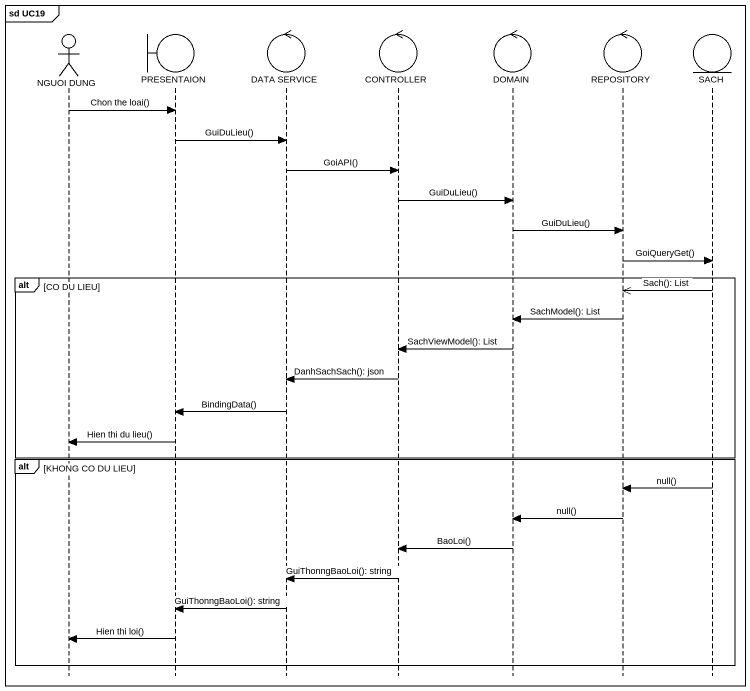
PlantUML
@startuml
mainframe sd UC19
hide footbox
actor "NGUOI DUNG" as NGUOI_DUNG
boundary PRESENTAION
control "DATA SERVICE" as DATA_SERVICE
control CONTROLLER
control DOMAIN
control REPOSITORY
entity SACH

NGUOI_DUNG -> PRESENTAION : Chon the loai()
PRESENTAION -> DATA_SERVICE : GuiDuLieu()
DATA_SERVICE -> CONTROLLER : GoiAPI()
CONTROLLER -> DOMAIN : GuiDuLieu()
DOMAIN -> REPOSITORY : GuiDuLieu()
REPOSITORY -> SACH : GoiQueryGet()
alt CO DU LIEU
  SACH ->> REPOSITORY : Sach(): List
  REPOSITORY -> DOMAIN : SachModel(): List
  DOMAIN -> CONTROLLER : SachViewModel(): List
  CONTROLLER -> DATA_SERVICE : DanhSachSach(): json
  DATA_SERVICE -> PRESENTAION : BindingData()
  PRESENTAION -> NGUOI_DUNG : Hien thi du lieu()
end
alt KHONG CO DU LIEU
  SACH -> REPOSITORY : null()
  REPOSITORY -> DOMAIN : null()
  DOMAIN -> CONTROLLER : BaoLoi()
  CONTROLLER -> DATA_SERVICE : GuiThonngBaoLoi(): string
  DATA_SERVICE -> PRESENTAION : GuiThonngBaoLoi(): string
  PRESENTAION -> NGUOI_DUNG : Hien thi loi()
end
@enduml
